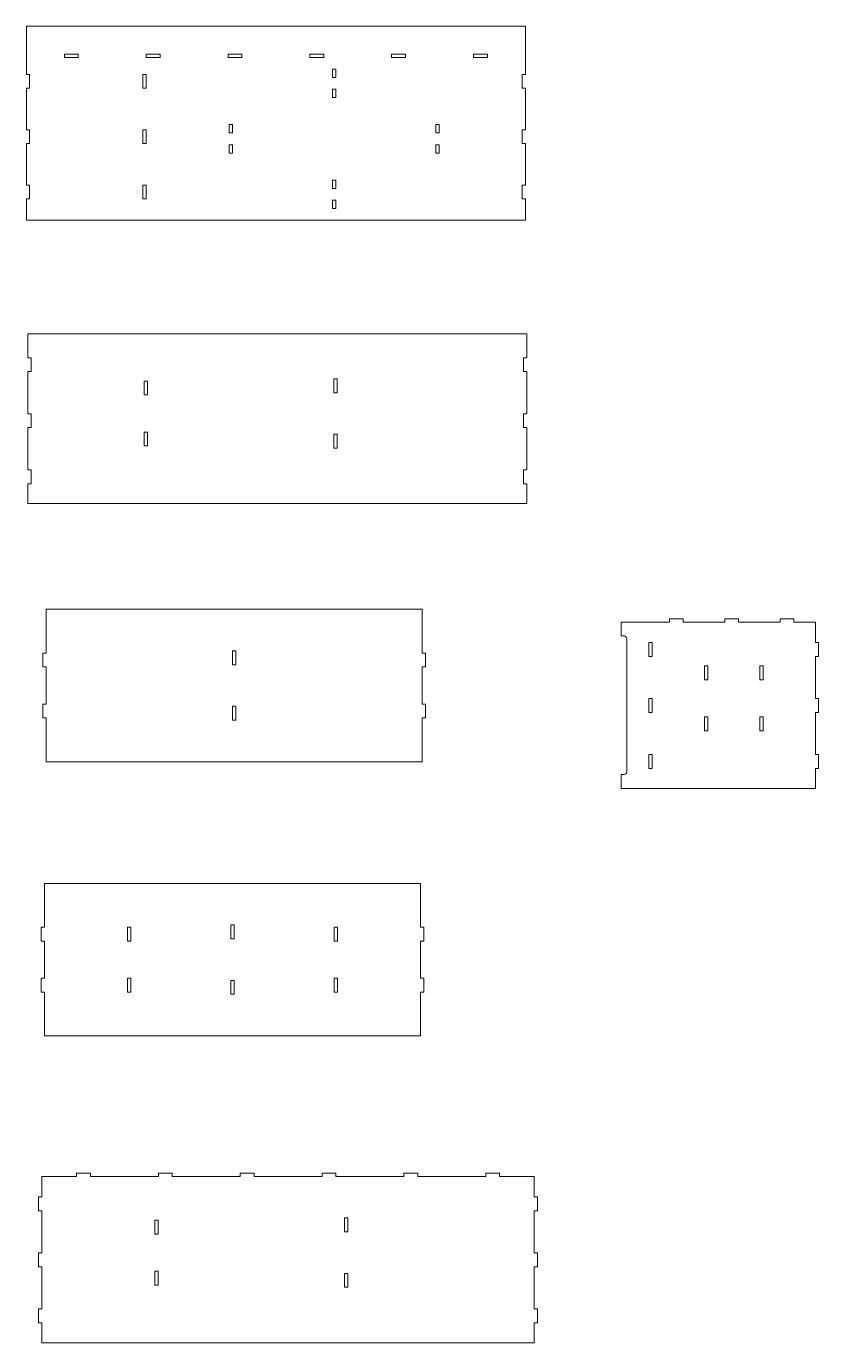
# Model space of a CAD drawing. Header units: millimetres. Extents: x -5350 to 9947, y -2228 to 2522.
# Drawn here: x 2828 to 5686, y -2228 to 2522 of the extents above; entities that cross this region are included whole.
import ezdxf

# ---------------------------------------------------------------- set-up
doc = ezdxf.new("R2010")
doc.units = ezdxf.units.MM

msp = doc.modelspace()

# ---------------------------------------------------------------- linework, layer by layer
at = {"color": 7, "linetype": 'Continuous', "lineweight": 15}
for p, q in [((2828.096, 2521.615), (2828.096, 2347.881)), ((4628.096, 2521.615), (2828.096, 2521.615)), ((4628.096, 2347.881), (4628.096, 2521.615)), ((2965.273, 2421.615), (3015.274, 2421.615)), ((2965.273, 2409.615), (2965.273, 2421.615)), ((2965.273, 2409.615), (3015.274, 2409.615)), ((3015.274, 2409.615), (3015.274, 2421.615)), ((3260.402, 2421.615), (3310.403, 2421.615)), ((3260.402, 2409.615), (3260.402, 2421.615)), ((3260.402, 2409.615), (3310.403, 2409.615)), ((3310.403, 2409.615), (3310.403, 2421.615)), ((3555.532, 2421.615), (3605.532, 2421.615)), ((3555.532, 2409.615), (3555.532, 2421.615)), ((3555.532, 2409.615), (3605.532, 2409.615)), ((3605.532, 2409.615), (3605.532, 2421.615)), ((3850.661, 2421.615), (3900.661, 2421.615)), ((3850.661, 2409.615), (3850.661, 2421.615)), ((3850.661, 2409.615), (3900.661, 2409.615)), ((3900.661, 2409.615), (3900.661, 2421.615)), ((4145.79, 2409.615), (4145.79, 2421.615)), ((4145.79, 2421.615), (4195.79, 2421.615)), ((4145.79, 2409.615), (4195.79, 2409.615)), ((4195.79, 2409.615), (4195.79, 2421.615)), ((4440.919, 2421.615), (4490.919, 2421.615)), ((4440.919, 2409.615), (4440.919, 2421.615)), ((4440.919, 2409.615), (4490.919, 2409.615)), ((4490.919, 2409.615), (4490.919, 2421.615)), ((2828.096, 2347.881), (2840.096, 2347.881)), ((2840.096, 2347.881), (2840.096, 2297.881)), ((3247.745, 2347.881), (3259.745, 2347.881)), ((3247.745, 2297.881), (3247.745, 2347.881)), ((3259.745, 2347.881), (3259.745, 2297.881)), ((3931.921, 2336.948), (3931.921, 2366.948)), ((3931.921, 2366.948), (3943.921, 2366.948)), ((3943.921, 2336.948), (3931.921, 2336.948)), ((3943.921, 2366.948), (3943.921, 2336.948)), ((4616.096, 2297.881), (4616.096, 2347.881)), ((4616.096, 2347.881), (4628.096, 2347.881)), ((2828.096, 2297.881), (2828.096, 2148.341)), ((2840.096, 2297.881), (2828.096, 2297.881)), ((3259.745, 2297.881), (3247.745, 2297.881)), ((3931.921, 2264.281), (3931.921, 2294.281)), ((3931.921, 2294.281), (3943.921, 2294.281)), ((3943.921, 2294.281), (3943.921, 2264.281)), ((4628.096, 2297.881), (4616.096, 2297.881)), ((4628.096, 2148.341), (4628.096, 2297.881)), ((3943.921, 2264.281), (3931.921, 2264.281)), ((2828.096, 2148.341), (2840.096, 2148.341)), ((2840.096, 2148.341), (2840.096, 2098.341)), ((3247.745, 2148.341), (3259.745, 2148.341)), ((3247.745, 2098.341), (3247.745, 2148.341)), ((3259.745, 2148.341), (3259.745, 2098.341)), ((3559.188, 2166.948), (3571.188, 2166.948)), ((3559.188, 2136.948), (3559.188, 2166.948)), ((3571.188, 2166.948), (3571.188, 2136.948)), ((4304.654, 2136.948), (4304.654, 2166.948)), ((4304.654, 2166.948), (4316.654, 2166.948)), ((4316.654, 2166.948), (4316.654, 2136.948)), ((4616.096, 2148.341), (4628.096, 2148.341)), ((4616.096, 2098.341), (4616.096, 2148.341)), ((2828.096, 2098.341), (2828.096, 1948.801)), ((2840.096, 2098.341), (2828.096, 2098.341)), ((3259.745, 2098.341), (3247.745, 2098.341)), ((3571.188, 2136.948), (3559.188, 2136.948)), ((3559.188, 2094.281), (3571.188, 2094.281)), ((3559.188, 2064.281), (3559.188, 2094.281)), ((3571.188, 2094.281), (3571.188, 2064.281)), ((4316.654, 2136.948), (4304.654, 2136.948)), ((4304.654, 2094.281), (4316.654, 2094.281)), ((4304.654, 2064.281), (4304.654, 2094.281)), ((4316.654, 2094.281), (4316.654, 2064.281)), ((4628.096, 2098.341), (4616.096, 2098.341)), ((4628.096, 1948.801), (4628.096, 2098.341)), ((3571.188, 2064.281), (3559.188, 2064.281)), ((4316.654, 2064.281), (4304.654, 2064.281)), ((2828.096, 1948.801), (2840.096, 1948.801)), ((2840.096, 1948.801), (2840.096, 1898.801)), ((3247.745, 1948.801), (3259.745, 1948.801)), ((3247.745, 1898.801), (3247.745, 1948.801)), ((3259.745, 1948.801), (3259.745, 1898.801)), ((3931.921, 1936.948), (3931.921, 1966.948)), ((3931.921, 1966.948), (3943.921, 1966.948)), ((3943.921, 1966.948), (3943.921, 1936.948)), ((4616.096, 1898.801), (4616.096, 1948.801)), ((4616.096, 1948.801), (4628.096, 1948.801)), ((3943.921, 1936.948), (3931.921, 1936.948)), ((2828.096, 1898.801), (2828.096, 1821.615)), ((2840.096, 1898.801), (2828.096, 1898.801)), ((3259.745, 1898.801), (3247.745, 1898.801)), ((3931.921, 1864.281), (3931.921, 1894.281)), ((3931.921, 1894.281), (3943.921, 1894.281)), ((3943.921, 1864.281), (3931.921, 1864.281)), ((3943.921, 1894.281), (3943.921, 1864.281)), ((4628.096, 1898.801), (4616.096, 1898.801)), ((4628.096, 1821.615), (4628.096, 1898.801)), ((2828.096, 1821.615), (4628.096, 1821.615)), ((2833.551, 1411.69), (2833.551, 1325.763)), ((4633.551, 1411.69), (2833.551, 1411.69)), ((4633.551, 1325.763), (4633.551, 1411.69)), ((2845.551, 1325.763), (2833.551, 1325.763)), ((2845.551, 1275.763), (2845.551, 1325.763)), ((4633.551, 1325.763), (4621.551, 1325.763)), ((4621.551, 1325.763), (4621.551, 1275.763)), ((2833.551, 1275.763), (2833.551, 1123.521)), ((2833.551, 1275.763), (2845.551, 1275.763)), ((3253.2, 1241.761), (3253.2, 1191.761)), ((3265.2, 1241.761), (3253.2, 1241.761)), ((3265.2, 1191.761), (3265.2, 1241.761)), ((3937.375, 1249.69), (3937.375, 1199.69)), ((3949.375, 1249.69), (3937.375, 1249.69)), ((3949.375, 1199.69), (3949.375, 1249.69)), ((4621.551, 1275.763), (4633.551, 1275.763)), ((4633.551, 1123.521), (4633.551, 1275.763)), ((3253.2, 1191.761), (3265.2, 1191.761)), ((3937.375, 1199.69), (3949.375, 1199.69)), ((2845.551, 1123.521), (2833.551, 1123.521)), ((2845.551, 1073.521), (2845.551, 1123.521)), ((4621.551, 1123.521), (4621.551, 1073.521)), ((4633.551, 1123.521), (4621.551, 1123.521)), ((2833.551, 1073.521), (2833.551, 921.279)), ((2833.551, 1073.521), (2845.551, 1073.521)), ((3253.2, 1057.62), (3253.2, 1007.62)), ((3265.2, 1057.62), (3253.2, 1057.62)), ((3265.2, 1007.62), (3265.2, 1057.62)), ((3937.375, 1049.69), (3937.375, 999.69)), ((3949.375, 1049.69), (3937.375, 1049.69)), ((3949.375, 999.69), (3949.375, 1049.69)), ((4621.551, 1073.521), (4633.551, 1073.521)), ((4633.551, 921.279), (4633.551, 1073.521)), ((3253.2, 1007.62), (3265.2, 1007.62)), ((3937.375, 999.69), (3949.375, 999.69)), ((2845.551, 921.279), (2833.551, 921.279)), ((2845.551, 871.279), (2845.551, 921.279)), ((4633.551, 921.279), (4621.551, 921.279)), ((4621.551, 921.279), (4621.551, 871.279)), ((2833.551, 871.279), (2833.551, 799.69)), ((2833.551, 871.279), (2845.551, 871.279)), ((4621.551, 871.279), (4633.551, 871.279)), ((4633.551, 799.69), (4633.551, 871.279)), ((2833.551, 799.69), (4633.551, 799.69)), ((2899.69, 418.201), (2899.69, 260.272)), ((4256.041, 418.201), (2899.69, 418.201)), ((4256.041, 418.201), (4256.041, 260.272)), ((5147.644, 384.072), (5147.644, 372.072)), ((5197.644, 384.072), (5147.644, 384.072)), ((5197.644, 384.072), (5197.644, 372.072)), ((5347.184, 384.072), (5347.184, 372.072)), ((5397.184, 384.072), (5347.184, 384.072)), ((5397.184, 384.072), (5397.184, 372.072)), ((5546.724, 384.072), (5546.724, 372.072)), ((5596.724, 384.072), (5546.724, 384.072)), ((5596.724, 384.072), (5596.724, 372.072)), ((4973.911, 322.072), (4973.911, 372.072)), ((5147.644, 372.072), (4973.911, 372.072)), ((5347.184, 372.072), (5197.644, 372.072)), ((5546.724, 372.072), (5397.184, 372.072)), ((5673.911, 372.072), (5596.724, 372.072)), ((5673.911, 298.145), (5673.911, 372.072)), ((4973.911, 322.072), (4983.911, 322.072)), ((4993.911, 312.072), (4993.911, -167.928)), ((5073.911, 248.145), (5073.911, 298.145)), ((5085.911, 298.145), (5073.911, 298.145)), ((5085.911, 248.145), (5085.911, 298.145)), ((5673.911, 298.145), (5685.911, 298.145)), ((5685.911, 298.145), (5685.911, 248.145)), ((2887.69, 260.272), (2887.69, 210.272)), ((2899.69, 260.272), (2887.69, 260.272)), ((3583.866, 268.201), (3571.866, 268.201)), ((3571.866, 268.201), (3571.866, 218.201)), ((3583.866, 218.201), (3583.866, 268.201)), ((4268.041, 260.272), (4256.041, 260.272)), ((4268.041, 210.272), (4268.041, 260.272)), ((5085.911, 248.145), (5073.911, 248.145)), ((5673.911, 248.145), (5685.911, 248.145)), ((5673.911, 95.903), (5673.911, 248.145)), ((2887.69, 210.272), (2899.69, 210.272)), ((2899.69, 210.272), (2899.69, 76.13)), ((3571.866, 218.201), (3583.866, 218.201)), ((4256.041, 210.272), (4256.041, 76.13)), ((4256.041, 210.272), (4268.041, 210.272)), ((5273.911, 214.143), (5285.911, 214.143)), ((5273.911, 214.143), (5273.911, 164.143)), ((5285.911, 214.143), (5285.911, 164.143)), ((5473.911, 214.143), (5485.911, 214.143)), ((5473.911, 214.143), (5473.911, 164.143)), ((5485.911, 214.143), (5485.911, 164.143)), ((5273.911, 164.143), (5285.911, 164.143)), ((5473.911, 164.143), (5485.911, 164.143)), ((5073.911, 45.903), (5073.911, 95.903)), ((5085.911, 95.903), (5073.911, 95.903)), ((5085.911, 45.903), (5085.911, 95.903)), ((5673.911, 95.903), (5685.911, 95.903)), ((5685.911, 95.903), (5685.911, 45.903)), ((2887.69, 76.13), (2887.69, 26.13)), ((2899.69, 76.13), (2887.69, 76.13)), ((3583.866, 68.201), (3571.866, 68.201)), ((3571.866, 68.201), (3571.866, 18.201)), ((3583.866, 18.201), (3583.866, 68.201)), ((4268.041, 76.13), (4256.041, 76.13)), ((4268.041, 26.13), (4268.041, 76.13)), ((2887.69, 26.13), (2899.69, 26.13)), ((2899.69, 26.13), (2899.69, -131.799)), ((3571.866, 18.201), (3583.866, 18.201)), ((4256.041, 26.13), (4268.041, 26.13)), ((4256.041, 26.13), (4256.041, -131.799)), ((5085.911, 45.903), (5073.911, 45.903)), ((5273.911, 30.001), (5285.911, 30.001)), ((5273.911, 30.001), (5273.911, -19.999)), ((5285.911, 30.001), (5285.911, -19.999)), ((5473.911, 30.001), (5485.911, 30.001)), ((5473.911, 30.001), (5473.911, -19.999)), ((5485.911, 30.001), (5485.911, -19.999)), ((5673.911, 45.903), (5685.911, 45.903)), ((5673.911, -106.34), (5673.911, 45.903)), ((5273.911, -19.999), (5285.911, -19.999)), ((5473.911, -19.999), (5485.911, -19.999)), ((4256.041, -131.799), (2899.69, -131.799)), ((5073.911, -156.34), (5073.911, -106.34)), ((5085.911, -106.34), (5073.911, -106.34)), ((5085.911, -156.34), (5085.911, -106.34)), ((5673.911, -106.34), (5685.911, -106.34)), ((5685.911, -106.34), (5685.911, -156.34)), ((4973.911, -227.928), (4973.911, -177.928)), ((4983.911, -177.928), (4973.911, -177.928)), ((5085.911, -156.34), (5073.911, -156.34)), ((5673.911, -156.34), (5685.911, -156.34)), ((5673.911, -227.928), (5673.911, -156.34)), ((5673.911, -227.928), (4973.911, -227.928)), ((2893.75, -570.999), (2893.75, -728.928)), ((4250.101, -570.999), (2893.75, -570.999)), ((4250.101, -570.999), (4250.101, -728.928)), ((2881.75, -728.928), (2881.75, -778.928)), ((2893.75, -728.928), (2881.75, -728.928)), ((3205.193, -728.928), (3193.193, -728.928)), ((3193.193, -728.928), (3193.193, -778.928)), ((3205.193, -778.928), (3205.193, -728.928)), ((3577.926, -720.999), (3565.926, -720.999)), ((3565.926, -720.999), (3565.926, -770.999)), ((3577.926, -770.999), (3577.926, -720.999)), ((3950.659, -728.928), (3938.659, -728.928)), ((3938.659, -728.928), (3938.659, -778.928)), ((3950.659, -778.928), (3950.659, -728.928)), ((4262.101, -728.928), (4250.101, -728.928)), ((4262.101, -778.928), (4262.101, -728.928)), ((2881.75, -778.928), (2893.75, -778.928)), ((2893.75, -778.928), (2893.75, -913.07)), ((3193.193, -778.928), (3205.193, -778.928)), ((3565.926, -770.999), (3577.926, -770.999)), ((3938.659, -778.928), (3950.659, -778.928)), ((4250.101, -778.928), (4262.101, -778.928)), ((4250.101, -778.928), (4250.101, -913.07)), ((2881.75, -913.07), (2881.75, -963.07)), ((2893.75, -913.07), (2881.75, -913.07)), ((3205.193, -913.07), (3193.193, -913.07)), ((3193.193, -913.07), (3193.193, -963.07)), ((3205.193, -963.07), (3205.193, -913.07)), ((3577.926, -920.999), (3565.926, -920.999)), ((3565.926, -920.999), (3565.926, -970.999)), ((3577.926, -970.999), (3577.926, -920.999)), ((3950.659, -913.07), (3938.659, -913.07)), ((3938.659, -913.07), (3938.659, -963.07)), ((3950.659, -963.07), (3950.659, -913.07)), ((4262.101, -913.07), (4250.101, -913.07)), ((4262.101, -963.07), (4262.101, -913.07)), ((2881.75, -963.07), (2893.75, -963.07)), ((2893.75, -963.07), (2893.75, -1120.999)), ((3193.193, -963.07), (3205.193, -963.07)), ((3565.926, -970.999), (3577.926, -970.999)), ((3938.659, -963.07), (3950.659, -963.07)), ((4250.101, -963.07), (4262.101, -963.07)), ((4250.101, -963.07), (4250.101, -1120.999)), ((4250.101, -1120.999), (2893.75, -1120.999)), ((2884.37, -1628.114), (2884.37, -1702.041)), ((3009.547, -1628.114), (2884.37, -1628.114)), ((3009.547, -1628.114), (3009.547, -1616.114)), ((3009.547, -1616.114), (3059.547, -1616.114)), ((3059.547, -1616.114), (3059.547, -1628.114)), ((3304.676, -1628.114), (3059.547, -1628.114)), ((3304.676, -1628.114), (3304.676, -1616.114)), ((3304.676, -1616.114), (3354.677, -1616.114)), ((3354.677, -1616.114), (3354.677, -1628.114)), ((3599.806, -1628.114), (3354.677, -1628.114)), ((3599.806, -1628.114), (3599.806, -1616.114)), ((3599.806, -1616.114), (3649.805, -1616.114)), ((3649.805, -1616.114), (3649.805, -1628.114)), ((3894.934, -1628.114), (3649.805, -1628.114)), ((3894.934, -1628.114), (3894.934, -1616.114)), ((3894.934, -1616.114), (3944.935, -1616.114)), ((3944.935, -1616.114), (3944.935, -1628.114)), ((4190.064, -1628.114), (3944.935, -1628.114)), ((4190.064, -1628.114), (4190.064, -1616.114)), ((4190.064, -1616.114), (4240.064, -1616.114)), ((4240.064, -1616.114), (4240.064, -1628.114)), ((4485.193, -1628.114), (4240.064, -1628.114)), ((4485.193, -1628.114), (4485.193, -1616.114)), ((4485.193, -1616.114), (4535.193, -1616.114)), ((4535.193, -1616.114), (4535.193, -1628.114)), ((4660.37, -1628.114), (4535.193, -1628.114)), ((4660.37, -1628.114), (4660.37, -1702.041)), ((2872.37, -1752.041), (2872.37, -1702.041)), ((2872.37, -1702.041), (2884.37, -1702.041)), ((4660.37, -1702.041), (4672.37, -1702.041)), ((4672.37, -1702.041), (4672.37, -1752.041)), ((2884.37, -1752.041), (2872.37, -1752.041)), ((2884.37, -1752.041), (2884.37, -1904.283)), ((4672.37, -1752.041), (4660.37, -1752.041)), ((4660.37, -1752.041), (4660.37, -1904.283)), ((3304.019, -1786.043), (3292.019, -1786.043)), ((3292.019, -1786.043), (3292.019, -1836.043)), ((3304.019, -1836.043), (3304.019, -1786.043)), ((3988.194, -1778.114), (3976.194, -1778.114)), ((3976.194, -1778.114), (3976.194, -1828.114)), ((3988.194, -1828.114), (3988.194, -1778.114)), ((3292.019, -1836.043), (3304.019, -1836.043)), ((3976.194, -1828.114), (3988.194, -1828.114)), ((2872.37, -1954.283), (2872.37, -1904.283)), ((2872.37, -1904.283), (2884.37, -1904.283)), ((4660.37, -1904.283), (4672.37, -1904.283)), ((4672.37, -1904.283), (4672.37, -1954.283)), ((2884.37, -1954.283), (2872.37, -1954.283)), ((2884.37, -1954.283), (2884.37, -2106.525)), ((3304.019, -1970.184), (3292.019, -1970.184)), ((3292.019, -1970.184), (3292.019, -2020.184)), ((3304.019, -2020.184), (3304.019, -1970.184)), ((3988.194, -1978.114), (3976.194, -1978.114)), ((3976.194, -1978.114), (3976.194, -2028.114)), ((3988.194, -2028.114), (3988.194, -1978.114)), ((4672.37, -1954.283), (4660.37, -1954.283)), ((4660.37, -1954.283), (4660.37, -2106.525)), ((3292.019, -2020.184), (3304.019, -2020.184)), ((3976.194, -2028.114), (3988.194, -2028.114)), ((2872.37, -2156.525), (2872.37, -2106.525)), ((2872.37, -2106.525), (2884.37, -2106.525)), ((4660.37, -2106.525), (4672.37, -2106.525)), ((4672.37, -2106.525), (4672.37, -2156.525)), ((2884.37, -2156.525), (2872.37, -2156.525)), ((2884.37, -2156.525), (2884.37, -2228.114)), ((4660.37, -2156.525), (4660.37, -2228.114)), ((4672.37, -2156.525), (4660.37, -2156.525)), ((4660.37, -2228.114), (2884.37, -2228.114))]:
    msp.add_line(p, q, dxfattribs=at)
for centre, start, end in [((4983.911, 312.072), 0, 90), ((4983.911, -167.928), 270, 0)]:
    msp.add_arc(centre, 10, start, end, dxfattribs=at)

doc.saveas('drawing.dxf')
